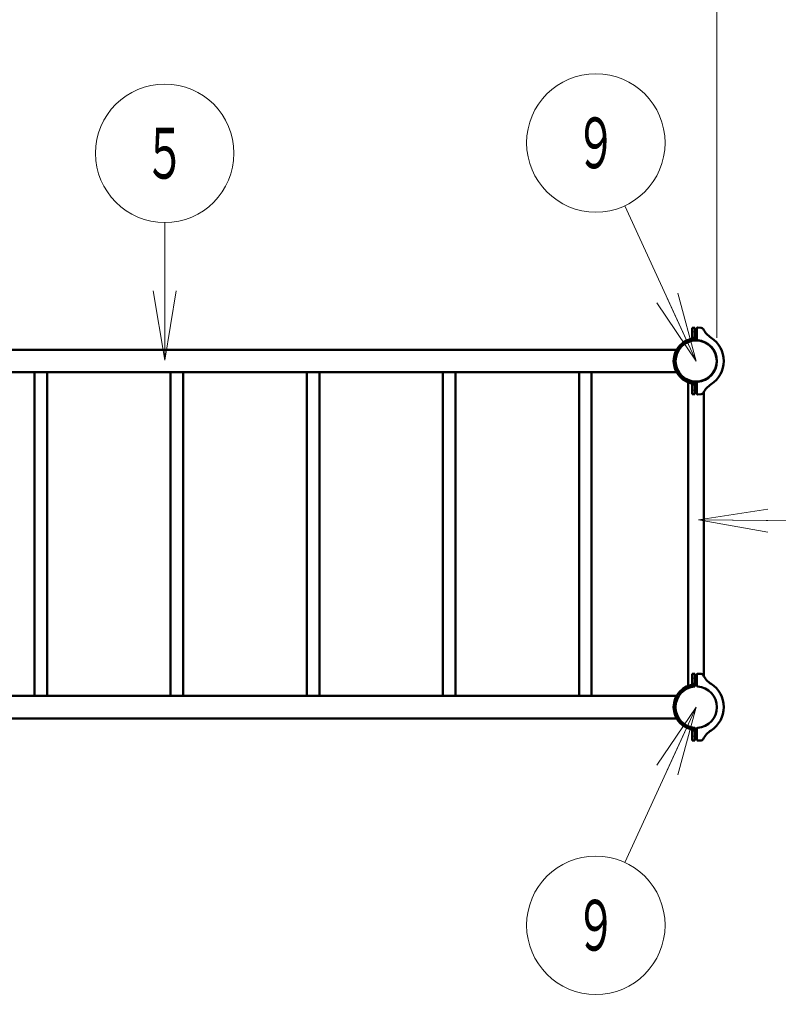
# Model space of a CAD drawing. Units: millimetres on the paper, scale 1:50. Extents: x -385 to 0, y -594 to 267.
# Drawn here: x -241.14 to -208.25, y 153.94 to 196.2 of the extents above; entities that cross this region are included whole.
import ezdxf
from ezdxf.enums import TextEntityAlignment as Align

# ---------------------------------------------------------------- set-up
doc = ezdxf.new("R2010")
doc.units = ezdxf.units.MM
doc.linetypes.add('USER1', pattern=[4.5, 2.5, -2])
doc.layers.add('LY_1', color=140, linetype='Continuous', lineweight=50)
doc.styles.add('ＭＳ ゴシック', font='')
doc.styles.get('ＭＳ ゴシック').set_extended_font_data('MS Gothic')

msp = doc.modelspace()

# ---------------------------------------------------------------- linework, layer by layer
at = {"layer": 'LY_1', "color": 7, "lineweight": 13}
for p, q in [((-210.931, 182.397), (-210.931, 243.169)), ((-210.931, 182.397), (-210.931, 243.169)), ((-211.821, 181.397), (-214.914, 188.125)), ((-234.849, 181.435), (-234.849, 187.4)), ((-234.849, 181.435), (-235.349, 184.435)), ((-234.349, 184.435), (-234.849, 181.435)), ((-234.849, 181.435), (-234.849, 184.435)), ((-212.619, 184.332), (-211.821, 181.397)), ((-211.821, 181.397), (-213.528, 183.914)), ((-211.821, 181.397), (-213.074, 184.123)), ((-211.713, 174.513), (-208.708, 174.982)), ((-208.718, 173.982), (-211.713, 174.513)), ((-211.713, 174.513), (-208.713, 174.482)), ((-211.713, 174.513), (-204.232, 174.435)), ((-211.821, 166.397), (-214.914, 159.67)), ((-213.528, 163.881), (-211.821, 166.397)), ((-211.821, 166.397), (-213.074, 163.672)), ((-211.821, 166.397), (-212.619, 163.463))]:
    msp.add_line(p, q, dxfattribs=at)
at = {"layer": 'LY_1'}
for p, q in [((-211.872, 182.837), (-211.992, 182.837)), ((-211.992, 182.365), (-211.992, 182.837)), ((-211.872, 182.837), (-211.992, 182.837)), ((-211.992, 182.365), (-211.992, 182.837)), ((-211.872, 182.295), (-211.872, 182.837)), ((-211.872, 182.295), (-211.872, 182.837)), ((-211.791, 182.335), (-211.791, 182.806)), ((-211.791, 182.335), (-211.791, 182.806)), ((-211.749, 182.846), (-211.592, 182.84)), ((-211.749, 182.846), (-211.592, 182.84)), ((-255.974, 181.883), (-212.667, 181.883)), ((-255.974, 180.911), (-212.667, 180.911)), ((-240.493, 166.883), (-240.493, 180.911)), ((-240.493, 166.883), (-240.493, 180.911)), ((-239.949, 166.883), (-239.949, 180.911)), ((-239.949, 166.883), (-239.949, 180.911)), ((-234.593, 166.883), (-234.593, 180.911)), ((-234.049, 166.883), (-234.049, 180.911)), ((-228.693, 166.883), (-228.693, 180.911)), ((-228.693, 166.883), (-228.693, 180.911)), ((-228.149, 166.883), (-228.149, 180.911)), ((-228.149, 166.883), (-228.149, 180.911)), ((-222.793, 166.883), (-222.793, 180.911)), ((-222.793, 166.883), (-222.793, 180.911)), ((-222.249, 166.883), (-222.249, 180.911)), ((-222.249, 166.883), (-222.249, 180.911)), ((-216.893, 166.883), (-216.893, 180.911)), ((-216.893, 166.883), (-216.893, 180.911)), ((-216.349, 166.883), (-216.349, 180.911)), ((-216.349, 166.883), (-216.349, 180.911)), ((-212.161, 167.317), (-212.161, 180.477)), ((-211.992, 179.957), (-211.992, 180.43)), ((-211.992, 179.957), (-211.992, 180.43)), ((-211.872, 179.957), (-211.872, 180.499)), ((-211.872, 179.957), (-211.872, 180.499)), ((-211.791, 180.46), (-211.791, 179.989)), ((-211.791, 180.46), (-211.791, 179.989)), ((-211.481, 167.72), (-211.481, 180.074)), ((-211.872, 179.957), (-211.992, 179.957)), ((-211.872, 179.957), (-211.992, 179.957)), ((-211.744, 179.949), (-211.592, 179.954)), ((-211.744, 179.949), (-211.592, 179.954)), ((-211.992, 167.837), (-211.992, 167.365)), ((-211.872, 167.837), (-211.992, 167.837)), ((-211.992, 167.837), (-211.992, 167.365)), ((-211.872, 167.837), (-211.992, 167.837)), ((-211.872, 167.837), (-211.872, 167.296)), ((-211.872, 167.837), (-211.872, 167.296)), ((-211.791, 167.335), (-211.791, 167.806)), ((-211.791, 167.335), (-211.791, 167.806)), ((-211.744, 167.846), (-211.592, 167.84)), ((-211.744, 167.846), (-211.592, 167.84)), ((-255.974, 166.883), (-212.667, 166.883)), ((-255.974, 165.911), (-212.667, 165.911)), ((-211.992, 165.43), (-211.992, 164.957)), ((-211.992, 165.43), (-211.992, 164.957)), ((-211.872, 165.499), (-211.872, 164.957)), ((-211.872, 165.499), (-211.872, 164.957)), ((-211.791, 165.46), (-211.791, 164.989)), ((-211.791, 165.46), (-211.791, 164.989)), ((-211.872, 164.957), (-211.992, 164.957)), ((-211.872, 164.957), (-211.992, 164.957)), ((-211.749, 164.949), (-211.592, 164.954)), ((-211.749, 164.949), (-211.592, 164.954))]:
    msp.add_line(p, q, dxfattribs=at)
at = {"layer": 'LY_1', "color": 7, "linetype": 'USER1', "lineweight": 13}
for p, q in [((-211.872, 182.657), (-211.992, 182.657)), ((-211.872, 182.657), (-211.992, 182.657)), ((-211.872, 182.437), (-211.992, 182.437)), ((-211.872, 182.437), (-211.992, 182.437)), ((-211.872, 180.357), (-211.992, 180.357)), ((-211.872, 180.357), (-211.992, 180.357)), ((-211.872, 180.137), (-211.992, 180.137)), ((-211.872, 180.137), (-211.992, 180.137)), ((-211.872, 167.657), (-211.992, 167.657)), ((-211.872, 167.657), (-211.992, 167.657)), ((-211.872, 167.437), (-211.992, 167.437)), ((-211.872, 167.437), (-211.992, 167.437)), ((-211.872, 165.357), (-211.992, 165.357)), ((-211.872, 165.357), (-211.992, 165.357)), ((-211.872, 165.137), (-211.992, 165.137)), ((-211.872, 165.137), (-211.992, 165.137))]:
    msp.add_line(p, q, dxfattribs=at)
at = {"layer": 'LY_1', "color": 7, "lineweight": 13}
for centre in [(-216.167, 190.85), (-234.849, 190.4), (-216.167, 156.945)]:
    msp.add_circle(centre, 3, dxfattribs=at)
at = {"layer": 'LY_1', "color": 7, "linetype": 'USER1', "lineweight": 13}
for centre in [(-211.821, 181.397), (-211.821, 166.397)]:
    msp.add_circle(centre, 0.891, dxfattribs=at)
at = {"layer": 'LY_1'}
msp.add_circle((-211.821, 181.397), 0.89, dxfattribs=at)
msp.add_circle((-211.821, 181.397), 0.89, dxfattribs=at)
for centre, radius, start, end in [((-211.751, 182.806), 0.04, 88, 180), ((-211.751, 182.806), 0.04, 88, 180), ((-211.607, 182.741), 0.1, 27.4588, 88), ((-211.607, 182.741), 0.1, 27.4588, 88), ((-210.631, 183.248), 1, 207.4588, 237.2728), ((-210.631, 183.248), 1, 207.4588, 237.2728), ((-211.812, 181.397), 0.984, 93.4958, 266.5042), ((-211.812, 181.397), 0.984, 93.4958, 266.5042), ((-211.812, 181.397), 0.9, 93.8226, 266.1775), ((-211.812, 181.397), 0.9, 93.8226, 266.1775), ((-211.751, 182.335), 0.04, 180, 265.7293), ((-211.751, 182.335), 0.04, 180, 265.7293), ((-211.821, 181.397), 0.9, 0, 85.7293), ((-211.821, 181.397), 0.9, 0, 85.7293), ((-211.821, 181.397), 1.2, 0, 57.2728), ((-211.821, 181.397), 1.2, 0, 57.2728), ((-211.821, 181.397), 0.9, 274.2707, 0), ((-211.821, 181.397), 0.9, 274.2707, 0), ((-211.821, 181.397), 1.2, 302.7272, 0), ((-211.821, 181.397), 1.2, 302.7272, 0), ((-211.751, 180.46), 0.04, 94.2707, 180), ((-211.751, 180.46), 0.04, 94.2707, 180), ((-211.607, 180.054), 0.1, 272, 332.5412), ((-211.607, 180.054), 0.1, 272, 332.5412), ((-210.631, 179.547), 1, 122.7272, 152.5412), ((-210.631, 179.547), 1, 122.7272, 152.5412), ((-211.751, 179.989), 0.04, 180, 272), ((-211.751, 179.989), 0.04, 180, 272), ((-211.751, 167.806), 0.04, 88, 180), ((-211.751, 167.806), 0.04, 88, 180), ((-211.607, 167.741), 0.1, 27.4588, 88), ((-211.607, 167.741), 0.1, 27.4588, 88), ((-210.631, 168.248), 1, 207.4588, 237.2728), ((-210.631, 168.248), 1, 207.4588, 237.2728), ((-211.812, 166.397), 0.984, 93.4958, 266.5042), ((-211.812, 166.397), 0.984, 93.4958, 266.5042), ((-211.751, 167.335), 0.04, 180, 265.7293), ((-211.751, 167.335), 0.04, 180, 265.7293), ((-211.821, 166.397), 1.2, 0, 57.2728), ((-211.821, 166.397), 1.2, 0, 57.2728), ((-211.812, 166.397), 0.9, 93.8226, 266.1775), ((-211.812, 166.397), 0.9, 93.8226, 266.1775), ((-211.821, 166.397), 0.9, 0, 85.7293), ((-211.821, 166.397), 0.9, 0, 85.7293), ((-211.821, 166.397), 0.9, 274.2707, 0), ((-211.821, 166.397), 0.9, 274.2707, 0), ((-211.821, 166.397), 1.2, 302.7272, 0), ((-211.821, 166.397), 1.2, 302.7272, 0), ((-211.751, 165.46), 0.04, 94.2707, 180), ((-211.751, 165.46), 0.04, 94.2707, 180), ((-210.631, 164.547), 1, 122.7272, 152.5412), ((-210.631, 164.547), 1, 122.7272, 152.5412), ((-211.751, 164.989), 0.04, 180, 272), ((-211.751, 164.989), 0.04, 180, 272), ((-211.607, 165.054), 0.1, 272, 332.5412), ((-211.607, 165.054), 0.1, 272, 332.5412)]:
    msp.add_arc(centre, radius, start, end, dxfattribs=at)

# ---------------------------------------------------------------- texts
at = {"layer": 'LY_1', "color": 7, "style": 'ＭＳ ゴシック', "width": 0.6}
for s, p in [('９', (-216.167, 190.85)), ('５', (-234.849, 190.4)), ('９', (-216.167, 156.945))]:
    msp.add_text(s, height=2.199, dxfattribs=at).set_placement(p, align=Align.MIDDLE_CENTER)

doc.saveas('drawing.dxf')
